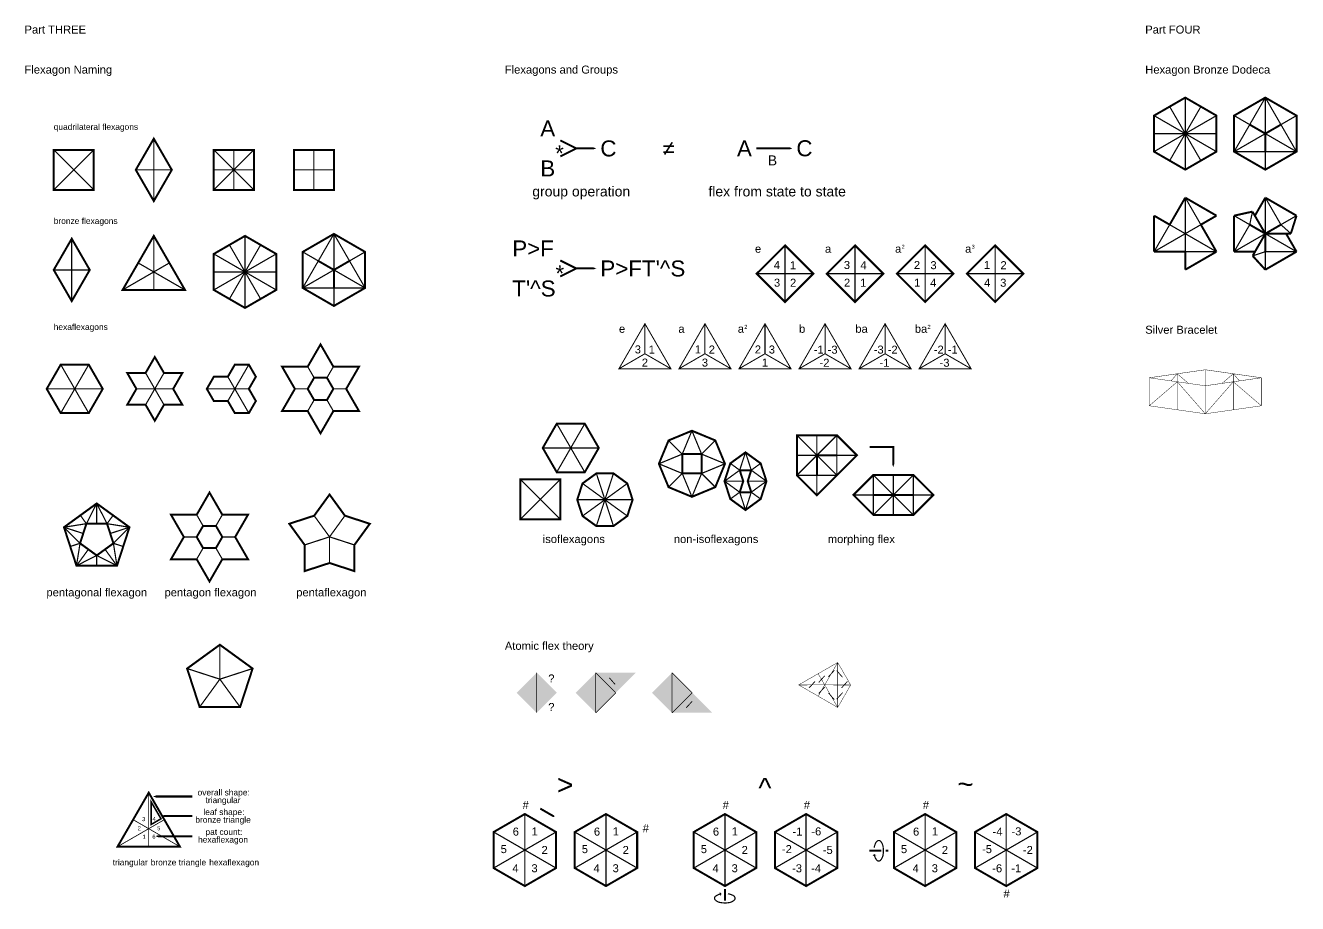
# Model space of a CAD drawing. Header units: inches. Extents: x 43.6 to 136.6, y -34.8 to 9.
# Drawn here: x 88.52 to 120.31, y -13.24 to 8.7 of the extents above; entities that cross this region are included whole.
import ezdxf
from ezdxf.enums import TextEntityAlignment as Align

# ---------------------------------------------------------------- set-up
doc = ezdxf.new("R2010")
doc.units = ezdxf.units.IN
doc.header["$LTSCALE"] = 0.15
doc.header["$MEASUREMENT"] = 0
for name, pattern in [('crease . . . . .', [0.4, 0.2, -0.2]), ('DASHED', [0.75, 0.5, -0.25]), ('mountain __ . . __ . .', [1.25, 0.5, -0.25, 0, -0.25, 0, -0.25]), ('valley __ __ __', [0.75, 0.5, -0.25])]:
    doc.linetypes.add(name, pattern=pattern)
for name, color, linetype in [('cut', 7, 'Continuous'), ('cut-thick', 7, 'Continuous'), ('dir-curr', 81, 'Continuous'), ('dir-next', 151, 'Continuous'), ('dir-prev', 254, 'Continuous'), ('fold', 252, 'DASHED'), ('fold-thick', 1, 'DASHED'), ('group', 7, 'Continuous'), ('numbers', 7, 'Continuous'), ('text', 7, 'Continuous')]:
    doc.layers.add(name, color=color, linetype=linetype)
doc.styles.add('Arial', font='ARIAL.TTF')
doc.styles.add('Arial italics', font='ARIAL.TTF')

msp = doc.modelspace()

# ---------------------------------------------------------------- linework, layer by layer
for points, const_width in [([(116.6, -0.1), (117.3, 0)], 0.01), ([(117.3, 0), (118, 0.1)], 0.01), ([(118, 0.1), (118.7, 0)], 0.01), ([(118.7, 0), (119.4, -0.1)], 0.01), ([(116.6, -0.8), (116.6, -0.1)], 0.01), ([(116.6, -0.1), (117.3, -0.2)], 0.01), ([(117.3, -0.2), (118, -0.3)], 0.01), ([(118, -0.3), (118.7, -0.2)], 0.01), ([(118.7, -0.2), (119.4, -0.1)], 0.01), ([(119.4, -0.1), (119.4, -0.8)], 0.01), ([(116.6, -0.8), (117.3, -0.9)], 0.01), ([(117.3, -0.9), (118, -1)], 0.01), ([(118, -1), (118.7, -0.9)], 0.01), ([(118.7, -0.9), (119.4, -0.8)], 0.01), ([(109.610467, -11.913189), (109.902818, -11.913189)], 0.05), ([(110.010757, -11.913189), (110.080377, -11.913189)], 0.05), ([(106.001618, -12.874379), (106.001618, -13.16673)], 0.05)]:
    msp.add_lwpolyline(points, dxfattribs=dict(const_width=const_width))
at = {"color": 250, "linetype": 'crease . . . . .', "const_width": 0.01}
for points in [[(117.144444, -0.177778), (117.3, 0)], [(117.3, 0), (117.58, -0.24)], [(117.3, -0.2), (117.3, 0)], [(118.42, -0.24), (118.7, 0)], [(118.7, 0), (118.855556, -0.177778)], [(118.7, -0.2), (118.7, 0)], [(116.6, -0.8), (117.3, -0.2)], [(117.3, -0.2), (118, -1)], [(117.3, -0.9), (117.3, -0.2)], [(118, -1), (118.7, -0.2)], [(118.7, -0.2), (119.4, -0.8)], [(118.7, -0.9), (118.7, -0.2)]]:
    msp.add_lwpolyline(points, dxfattribs=at)
at = {"color": 143, "linetype": 'valley __ __ __', "const_width": 0.01}
msp.add_lwpolyline([(118, 0.1), (118, -0.3)], dxfattribs=at)
at = {"color": 12, "linetype": 'mountain __ . . __ . .', "const_width": 0.01}
msp.add_lwpolyline([(118, -0.3), (118, -1)], dxfattribs=at)
at = {"color": 152, "const_width": 0.04}
msp.add_lwpolyline([(91.663965, -10.698089), (91.663965, -11.260625), (91.909483, -11.118876)], close=True, dxfattribs=at)
msp.add_lwpolyline([(101.385162, -10.864334, 0.05, 0.05, 0), (101.680721, -11.034975, 0.15, 0, 0), (101.738548, -11.068361, 0.05, 0.05, 0)], format="xyseb")
at = {"const_width": 0.03}
for points in [[(109.727446, -11.842848, -0.073312), (109.76895, -11.714536, -0.147856), (109.817545, -11.666854, -0.321398), (109.88975, -11.683769, -0.132141), (109.950506, -11.815099, -0.088142), (109.94558, -12.044094, -0.113459), (109.886148, -12.157367, -0.437751), (109.78908, -12.150122, -0.096661), (109.735466, -12.037198, 0.442101)], [(106.07196, -12.991358, -0.073312), (106.200271, -13.032861, -0.147856), (106.247953, -13.081456, -0.321398), (106.231039, -13.153662, -0.132141), (106.099709, -13.214418, -0.088142), (105.870714, -13.209491, -0.113459), (105.757441, -13.15006, -0.437751), (105.764685, -13.052992, -0.096661), (105.87761, -12.999377, 0.442101)]]:
    msp.add_lwpolyline(points, format="xyb", dxfattribs=at)
for points in [[(109.686856, -12.05132), (109.784236, -12.027633), (109.725457, -11.99956)], [(105.863487, -12.950767), (105.887174, -13.048147), (105.915248, -12.989368)]]:
    msp.add_solid(points)
at = {"layer": 'cut', "const_width": 0.025}
for points in [[(104, 1.25), (103.350481, 0.125), (104.649519, 0.125)], [(105.5, 1.25), (104.850481, 0.125), (106.149519, 0.125)], [(107, 1.25), (106.350481, 0.125), (107.649519, 0.125)], [(108.5, 1.25), (107.850481, 0.125), (109.149519, 0.125)], [(110, 1.25), (109.350481, 0.125), (110.649519, 0.125)], [(111.5, 1.25), (110.850481, 0.125), (112.149519, 0.125)]]:
    msp.add_lwpolyline(points, close=True, dxfattribs=at)
at = {"layer": 'cut', "const_width": 0.018}
for points in [[(104.679096, -7.470391), (105.179096, -7.970391)], [(102.771462, -8.470391), (103.271462, -7.970391)]]:
    msp.add_lwpolyline(points, dxfattribs=at)
at = {"layer": 'cut-thick'}
for points, const_width in [([(116.720577, 6.45), (117.5, 6.9), (118.279423, 6.45), (118.279423, 5.55), (117.5, 5.1), (116.720577, 5.55)], 0.05), ([(118.720577, 6.45), (119.5, 6.9), (120.279423, 6.45), (120.279423, 5.55), (119.5, 5.1), (118.720577, 5.55)], 0.05), ([(91.279617, 5.094503), (91.729617, 5.873926), (92.179617, 5.094503), (91.729617, 4.31508)], 0.05), ([(89.229617, 5.594503), (90.229617, 5.594503), (90.229617, 4.594503), (89.229617, 4.594503)], 0.05), ([(93.229617, 5.594503), (94.229617, 5.594503), (94.229617, 4.594503), (93.229617, 4.594503)], 0.05), ([(95.229617, 5.594503), (96.229617, 5.594503), (96.229617, 4.594503), (95.229617, 4.594503)], 0.05), ([(95.450194, 3.044503), (96.229617, 3.494503), (97.00904, 3.044503), (97.00904, 2.144503), (96.229617, 1.694503), (95.450194, 2.144503)], 0.05), ([(89.679617, 3.373926), (89.229617, 2.594503), (89.679617, 1.81508), (90.129617, 2.594503)], 0.05), ([(90.950194, 2.094503), (92.50904, 2.094503), (91.729617, 3.444503)], 0.05), ([(93.229617, 2.994503), (94.00904, 3.444503), (94.788463, 2.994503), (94.788463, 2.094503), (94.00904, 1.644503), (93.229617, 2.094503)], 0.05), ([(106.792893, 2.5), (107.5, 3.207107), (108.207107, 2.5), (107.5, 1.792893)], 0.05), ([(108.542893, 2.5), (109.25, 3.207107), (109.957107, 2.5), (109.25, 1.792893)], 0.05), ([(110.292893, 2.5), (111, 3.207107), (111.707107, 2.5), (111, 1.792893)], 0.05), ([(112.042893, 2.5), (112.75, 3.207107), (113.457107, 2.5), (112.75, 1.792893)], 0.05), ([(94.933989, 0.177445), (95.574944, 0.177445), (95.895422, 0.732528), (96.215899, 0.177445), (96.856854, 0.177445), (96.536377, -0.377638), (96.856854, -0.932722), (96.215899, -0.932722), (95.895422, -1.487805), (95.574944, -0.932722), (94.933989, -0.932722), (95.254467, -0.377638)], 0.05), ([(91.065453, 0.020164), (91.524796, 0.020164), (91.754467, 0.417966), (91.984138, 0.020164), (92.44348, 0.020164), (92.213809, -0.377638), (92.44348, -0.77544), (91.984138, -0.77544), (91.754467, -1.173242), (91.524796, -0.77544), (91.065453, -0.77544), (91.295124, -0.377638)], 0.05), ([(89.404467, 0.22858), (90.104467, 0.22858), (90.454467, -0.377638), (90.104467, -0.983856), (89.404467, -0.983856), (89.054467, -0.377638)], 0.05), ([(93.229467, -0.074529), (93.579467, -0.074529), (93.754467, 0.22858), (94.104467, 0.22858), (94.279467, -0.074529), (94.104467, -0.377638), (94.279467, -0.680747), (94.104467, -0.983856), (93.754467, -0.983856), (93.579467, -0.680747), (93.229467, -0.680747), (93.054467, -0.377638)], 0.05), ([(95.735183, -0.100097), (96.05566, -0.100097), (96.215899, -0.377638), (96.05566, -0.65518), (95.735183, -0.65518), (95.574944, -0.377638)], 0.05), ([(101.79715, -1.247238), (102.49715, -1.247238), (102.84715, -1.853456), (102.49715, -2.459674), (101.79715, -2.459674), (101.44715, -1.853456)], 0.05), ([(105.174448, -1.423777), (104.59083, -1.665519), (104.349088, -2.249137), (104.59083, -2.832755), (105.174448, -3.074497), (105.758066, -2.832755), (105.999808, -2.249137), (105.758066, -1.665519)], 0.05), ([(109.296173, -2.036674), (108.796173, -1.536674), (107.796173, -1.536674), (107.796173, -2.536674), (108.296173, -3.036674), (108.796173, -2.536674)], 0.05), ([(104.932706, -2.007395), (104.932706, -2.490879), (105.41619, -2.490879), (105.41619, -2.007395)], 0.05), ([(106.367793, -2.409102), (106.457217, -2.684318), (106.367793, -2.959535), (106.657173, -2.959535), (106.56775, -2.684318), (106.657173, -2.409102)], 0.05), ([(109.207774, -3.027239), (109.707774, -2.527239), (110.707774, -2.527239), (111.207774, -3.027239), (110.707774, -3.527239), (109.707774, -3.527239)], 0.05), ([(100.885201, -2.635474), (101.885201, -2.635474), (101.885201, -3.635474), (100.885201, -3.635474)], 0.05), ([(92.160059, -3.5232), (92.801014, -3.5232), (93.121492, -2.968117), (93.441969, -3.5232), (94.082924, -3.5232), (93.762447, -4.078283), (94.082924, -4.633367), (93.441969, -4.633367), (93.121492, -5.18845), (92.801014, -4.633367), (92.160059, -4.633367), (92.480537, -4.078283)], 0.05), ([(96.120547, -3.017292), (96.504726, -3.54607), (97.126342, -3.748045), (96.742162, -4.276823), (96.742162, -4.930429), (96.120547, -4.728454), (95.498931, -4.930429), (95.498931, -4.276823), (95.114751, -3.748045), (95.736367, -3.54607)], 0.05), ([(89.485605, -3.834829), (90.303758, -3.240406), (91.121912, -3.834829), (90.809405, -4.796626), (89.798112, -4.796626)], 0.05), ([(90.046119, -3.746053), (89.886889, -4.236113), (90.303758, -4.538986), (90.720628, -4.236113), (90.561398, -3.746053)], 0.05), ([(92.961253, -3.800742), (93.28173, -3.800742), (93.441969, -4.078283), (93.28173, -4.355825), (92.961253, -4.355825), (92.801014, -4.078283)], 0.05), ([(92.562145, -7.365285), (93.380298, -6.770862), (94.198452, -7.365285), (93.885945, -8.327082), (92.874652, -8.327082)], 0.05), ([(109.140595, -7.775768), (108.816265, -8.337524), (107.840595, -7.773937), (108.816265, -7.214012)], 0.01), ([(90.823598, -11.816182), (92.382444, -11.816182), (91.603021, -10.466182)], 0.05), ([(101, -11), (100.220577, -11.45), (100.220577, -12.35), (101, -12.8), (101.779423, -12.35), (101.779423, -11.45)], 0.05), ([(103.026794, -11), (102.247371, -11.45), (102.247371, -12.35), (103.026794, -12.8), (103.806217, -12.35), (103.806217, -11.45)], 0.05), ([(106, -11), (105.220577, -11.45), (105.220577, -12.35), (106, -12.8), (106.779423, -12.35), (106.779423, -11.45)], 0.05), ([(108.026794, -11), (107.247371, -11.45), (107.247371, -12.35), (108.026794, -12.8), (108.806217, -12.35), (108.806217, -11.45)], 0.05), ([(111, -11), (110.220577, -11.45), (110.220577, -12.35), (111, -12.8), (111.779423, -12.35), (111.779423, -11.45)], 0.05), ([(113.026794, -11), (112.247371, -11.45), (112.247371, -12.35), (113.026794, -12.8), (113.806217, -12.35), (113.806217, -11.45)], 0.05)]:
    msp.add_lwpolyline(points, close=True, dxfattribs=dict(at, const_width=const_width))
for points, const_width in [([(119.5, 6), (119.110289, 6.225)], 0.05), ([(119.5, 6), (119.889712, 6.225)], 0.05), ([(119.5, 6), (119.5, 5.55)], 0.05), ([(117.110289, 3.725), (117.5, 4.4)], 0.05), ([(117.5, 4.4), (118.279423, 3.95)], 0.05), ([(119.239065, 3.948047), (119.5, 4.4)], 0.05), ([(119.5, 4.4), (120.279423, 3.95)], 0.05), ([(117.110288, 3.725), (116.720577, 3.95)], 0.05), ([(116.720577, 3.05), (116.720577, 3.95)], 0.05), ([(117.889711, 3.725), (118.279423, 3.95)], 0.05), ([(118.720577, 3.95), (119.178858, 4.051428)], 0.05), ([(118.720577, 3.05), (118.720577, 3.95)], 0.05), ([(119.5, 3.5), (119.178858, 4.051428)], 0.05), ([(120.279423, 3.95), (120.138121, 3.502403)], 0.05), ([(117.889711, 3.725), (118.279423, 3.05)], 0.05), ([(119.5, 3.5), (119.110289, 3.725)], 0.05), ([(119.5, 3.5), (119.183021, 2.946169)], 0.05), ([(119.5, 3.5), (119.889712, 3.725)], 0.05), ([(119.5, 3.5), (120.138121, 3.502403)], 0.05), ([(119.5, 3.5), (119.5, 3.05)], 0.05), ([(120.018488, 3.501953), (120.279423, 3.05)], 0.05), ([(117.5, 3.05), (116.720577, 3.05)], 0.05), ([(117.5, 3.05), (117.5, 2.6)], 0.05), ([(118.279423, 3.05), (117.5, 2.6)], 0.05), ([(119.242447, 3.05), (118.720577, 3.05)], 0.05), ([(119.5, 2.6), (119.183021, 2.946169)], 0.05), ([(120.279423, 3.05), (119.5, 2.6)], 0.05), ([(96.229617, 2.594503), (95.839906, 2.819503)], 0.05), ([(96.229617, 2.594503), (96.619329, 2.819503)], 0.05), ([(96.229617, 2.594503), (96.229617, 2.144503)], 0.05), ([(106.512483, -1.963792), (106.13368, -2.239009), (105.98899, -2.684318), (106.13368, -3.129628), (106.512483, -3.404845), (106.891286, -3.129628), (107.035976, -2.684318), (106.891286, -2.239009), (106.512483, -1.963792)], 0.05), ([(108.296173, -2.036674), (108.796173, -2.036674)], 0.05), ([(108.296173, -2.036674), (108.296173, -2.536674)], 0.05), ([(102.786575, -2.489482), (103.214118, -2.489482), (103.560007, -2.740785), (103.692124, -3.147402), (103.560007, -3.554019), (103.214118, -3.805322), (102.786575, -3.805322), (102.440687, -3.554019), (102.308569, -3.147402), (102.440687, -2.740785), (102.786575, -2.489482)], 0.05), ([(109.707774, -3.027239), (110.707774, -3.027239)], 0.05), ([(108.816265, -7.775768), (108.491583, -7.775159)], 0.01)]:
    msp.add_lwpolyline(points, dxfattribs=dict(at, const_width=const_width))
at = {"layer": 'dir-curr'}
for points in [[(101.297872, -7.470391), (101.297872, -8.470391), (101.797872, -7.970391)], [(102.771462, -7.470391), (102.771462, -8.470391), (103.271462, -7.970391)], [(104.679096, -7.470391), (104.679096, -8.470391), (105.179096, -7.970391)]]:
    msp.add_solid(points, dxfattribs=at)
at = {"layer": 'dir-next'}
for points in [[(102.771462, -7.470391), (103.271462, -7.970391), (103.771462, -7.470391)], [(105.179096, -7.970391), (104.679096, -8.470391), (105.679096, -8.470391)]]:
    msp.add_solid(points, dxfattribs=at)
at = {"layer": 'dir-prev'}
for points in [[(101.297872, -7.470391), (101.297872, -8.470391), (100.797872, -7.970391)], [(102.771462, -7.470391), (102.771462, -8.470391), (102.271462, -7.970391)], [(104.679096, -7.470391), (104.679096, -8.470391), (104.179096, -7.970391)]]:
    msp.add_solid(points, dxfattribs=at)
at = {"layer": 'fold'}
for points, const_width in [([(117.110289, 5.325), (117.889711, 6.675)], 0.03), ([(117.889711, 5.325), (117.110289, 6.675)], 0.03), ([(117.5, 6.9), (117.5, 5.1)], 0.03), ([(119.5, 6.9), (119.110289, 6.225), (118.720577, 5.55), (119.5, 5.55), (120.279423, 5.55), (119.889712, 6.225), (119.5, 6.9)], 0.03), ([(119.5, 6), (119.5, 6.9)], 0.03), ([(118.279423, 6.45), (116.720577, 5.55)], 0.03), ([(116.720577, 6.45), (118.279423, 5.55)], 0.03), ([(119.110289, 6.225), (118.720577, 6.45)], 0.03), ([(119.889712, 6.225), (120.279423, 6.45)], 0.03), ([(116.720577, 6), (118.279423, 6)], 0.03), ([(119.5, 6), (118.720577, 5.55)], 0.03), ([(120.279423, 5.55), (119.5, 6)], 0.03), ([(119.5, 5.55), (119.5, 5.1)], 0.03), ([(117.5, 3.5), (117.5, 4.4)], 0.03), ([(117.5, 4.4), (117.889711, 3.725)], 0.03), ([(119.5, 3.5), (119.5, 4.4)], 0.03), ([(119.5, 4.4), (119.889711, 3.725)], 0.03), ([(119.110289, 3.725), (119.178858, 4.051428)], 0.03), ([(116.720577, 3.05), (117.110289, 3.725)], 0.03), ([(117.5, 3.5), (116.720577, 3.05)], 0.03), ([(117.5, 3.5), (117.110288, 3.725)], 0.03), ([(117.5, 3.5), (117.889711, 3.725)], 0.03), ([(118.279423, 3.05), (117.5, 3.5)], 0.03), ([(117.5, 3.5), (117.5, 3.05)], 0.03), ([(118.720577, 3.05), (119.110289, 3.725)], 0.03), ([(119.5, 3.5), (118.720577, 3.05)], 0.03), ([(120.279423, 3.05), (119.5, 3.5)], 0.03), ([(119.889711, 3.725), (120.138121, 3.502403)], 0.03), ([(107.5, 3.207107), (107.5, 1.792893)], 0.03), ([(109.25, 3.207107), (109.25, 1.792893)], 0.03), ([(111, 3.207107), (111, 1.792893)], 0.03), ([(112.75, 3.207107), (112.75, 1.792893)], 0.03), ([(118.279423, 3.05), (117.5, 3.05)], 0.03), ([(119.5, 3.05), (119.183021, 2.946169)], 0.03), ([(120.279423, 3.05), (119.5, 3.05)], 0.03), ([(106.792893, 2.5), (108.207107, 2.5)], 0.03), ([(108.542893, 2.5), (109.957107, 2.5)], 0.03), ([(110.292893, 2.5), (111.707107, 2.5)], 0.03), ([(112.042893, 2.5), (113.457107, 2.5)], 0.03), ([(104, 0.5), (104, 1.25)], 0.025), ([(105.5, 0.5), (105.5, 1.25)], 0.025), ([(107, 0.5), (107, 1.25)], 0.025), ([(108.5, 0.5), (108.5, 1.25)], 0.025), ([(110, 0.5), (110, 1.25)], 0.025), ([(111.5, 0.5), (111.5, 1.25)], 0.025), ([(104, 0.5), (103.350481, 0.125)], 0.025), ([(104, 0.5), (104.649519, 0.125)], 0.025), ([(105.5, 0.5), (104.850481, 0.125)], 0.025), ([(105.5, 0.5), (106.149519, 0.125)], 0.025), ([(107, 0.5), (106.350481, 0.125)], 0.025), ([(107, 0.5), (107.649519, 0.125)], 0.025), ([(108.5, 0.5), (107.850481, 0.125)], 0.025), ([(108.5, 0.5), (109.149519, 0.125)], 0.025), ([(110, 0.5), (109.350481, 0.125)], 0.025), ([(110, 0.5), (110.649519, 0.125)], 0.025), ([(111.5, 0.5), (110.850481, 0.125)], 0.025), ([(111.5, 0.5), (112.149519, 0.125)], 0.025), ([(101.79715, -1.247238), (102.49715, -2.459674)], 0.03), ([(101.79715, -2.459674), (102.49715, -1.247238)], 0.03), ([(105.174448, -1.423777), (104.932706, -2.007395)], 0.03), ([(105.174448, -1.423777), (105.41619, -2.007395)], 0.03), ([(107.796173, -1.536674), (108.796173, -2.536674)], 0.03), ([(108.796173, -1.536674), (107.796173, -2.536674)], 0.03), ([(108.296173, -1.536674), (108.296173, -2.036674)], 0.03), ([(108.796173, -1.536674), (108.796173, -2.036674)], 0.03), ([(102.84715, -1.853456), (101.44715, -1.853456)], 0.03), ([(104.932706, -2.007395), (104.59083, -1.665519)], 0.03), ([(105.41619, -2.007395), (105.758066, -1.665519)], 0.03), ([(104.932706, -2.007395), (104.349088, -2.249137)], 0.03), ([(105.999808, -2.249137), (105.41619, -2.007395)], 0.03), ([(106.367793, -2.409102), (106.13368, -2.239009)], 0.03), ([(106.512483, -1.963792), (106.367793, -2.409102)], 0.03), ([(106.512483, -1.963792), (106.657173, -2.409102)], 0.03), ([(106.657173, -2.409102), (106.891286, -2.239009)], 0.03), ([(107.796173, -2.036674), (108.296173, -2.036674)], 0.03), ([(108.796173, -2.036674), (109.296173, -2.036674)], 0.03), ([(108.796173, -2.036674), (108.796173, -2.536674)], 0.03), ([(102.786575, -2.489482), (103.214118, -3.805322)], 0.03), ([(103.214118, -2.489482), (102.786575, -3.805322)], 0.03), ([(104.349088, -2.249137), (104.932706, -2.490879)], 0.03), ([(104.932706, -2.490879), (104.59083, -2.832755)], 0.03), ([(104.932706, -2.490879), (105.174448, -3.074497)], 0.03), ([(105.174448, -3.074497), (105.41619, -2.490879)], 0.03), ([(105.41619, -2.490879), (105.999808, -2.249137)], 0.03), ([(105.41619, -2.490879), (105.758066, -2.832755)], 0.03), ([(106.367793, -2.409102), (105.98899, -2.684318)], 0.03), ([(106.657173, -2.409102), (107.035976, -2.684318)], 0.03), ([(107.796173, -2.536674), (108.296173, -2.536674)], 0.03), ([(108.296173, -2.536674), (108.296173, -3.036674)], 0.03), ([(108.296173, -2.536674), (108.796173, -2.536674)], 0.03), ([(109.707774, -2.527239), (109.707774, -3.027239)], 0.03), ([(109.707774, -2.527239), (110.207774, -3.027239)], 0.03), ([(110.207774, -3.027239), (110.207774, -2.527239)], 0.03), ([(110.207774, -3.027239), (110.707774, -2.527239)], 0.03), ([(110.707774, -2.527239), (110.707774, -3.027239)], 0.03), ([(100.885201, -2.635474), (101.885201, -3.635474)], 0.03), ([(101.885201, -2.635474), (100.885201, -3.635474)], 0.03), ([(103.560007, -3.554019), (102.440687, -2.740785)], 0.03), ([(103.560007, -2.740785), (102.440687, -3.554019)], 0.03), ([(106.457217, -2.684318), (105.98899, -2.684318)], 0.03), ([(106.367793, -2.959535), (105.98899, -2.684318)], 0.03), ([(106.56775, -2.684318), (107.035976, -2.684318)], 0.03), ([(106.657173, -2.959535), (107.035976, -2.684318)], 0.03), ([(103.692124, -3.147402), (102.308569, -3.147402)], 0.03), ([(106.367793, -2.959535), (106.13368, -3.129628)], 0.03), ([(106.512483, -3.404845), (106.367793, -2.959535)], 0.03), ([(106.512483, -3.404845), (106.657173, -2.959535)], 0.03), ([(106.657173, -2.959535), (106.891286, -3.129628)], 0.03), ([(109.707774, -3.027239), (109.207774, -3.027239)], 0.03), ([(109.707774, -3.527239), (109.707774, -3.027239)], 0.03), ([(109.707774, -3.527239), (110.207774, -3.027239)], 0.03), ([(110.207774, -3.027239), (110.207774, -3.527239)], 0.03), ([(110.207774, -3.027239), (110.707774, -3.527239)], 0.03), ([(111.207774, -3.027239), (110.707774, -3.027239)], 0.03), ([(110.707774, -3.527239), (110.707774, -3.027239)], 0.03), ([(90.303758, -3.240406), (90.046119, -3.746053)], 0.03), ([(90.561398, -3.746053), (90.303758, -3.240406)], 0.03), ([(90.303758, -3.240406), (90.303758, -3.746053)], 0.03), ([(89.485605, -3.834829), (90.046119, -3.746053)], 0.03), ([(90.046119, -3.746053), (89.894682, -3.537618)], 0.03), ([(90.561398, -3.746053), (90.712835, -3.537618)], 0.03), ([(91.121912, -3.834829), (90.561398, -3.746053)], 0.03), ([(92.801014, -3.5232), (92.961253, -3.800742)], 0.03), ([(93.28173, -3.800742), (93.441969, -3.5232)], 0.03), ([(95.736367, -3.54607), (96.120547, -4.074848)], 0.03), ([(96.504726, -3.54607), (96.120547, -4.074848)], 0.03), ([(89.485605, -3.834829), (89.966504, -3.991083)], 0.03), ([(89.485605, -3.834829), (89.886889, -4.236113)], 0.03), ([(91.121912, -3.834829), (90.641013, -3.991083)], 0.03), ([(90.720628, -4.236113), (91.121912, -3.834829)], 0.03), ([(92.801014, -4.078283), (92.480537, -4.078283)], 0.03), ([(93.441969, -4.078283), (93.762447, -4.078283)], 0.03), ([(95.498931, -4.276823), (96.120547, -4.074848)], 0.03), ([(96.742162, -4.276823), (96.120547, -4.074848)], 0.03), ([(96.120547, -4.728454), (96.120547, -4.074848)], 0.03), ([(89.641859, -4.315728), (89.886889, -4.236113)], 0.03), ([(89.886889, -4.236113), (89.798112, -4.796626)], 0.03), ([(89.798112, -4.796626), (90.095324, -4.387549)], 0.03), ([(90.809405, -4.796626), (90.512193, -4.387549)], 0.03), ([(90.720628, -4.236113), (90.809405, -4.796626)], 0.03), ([(90.720628, -4.236113), (90.965658, -4.315728)], 0.03), ([(92.961253, -4.355825), (92.801014, -4.633367)], 0.03), ([(93.28173, -4.355825), (93.441969, -4.633367)], 0.03), ([(90.303758, -4.538986), (89.798112, -4.796626)], 0.03), ([(90.303758, -4.796626), (90.303758, -4.538986)], 0.03), ([(90.303758, -4.538986), (90.809405, -4.796626)], 0.03), ([(108.328719, -8.054818), (108.818373, -7.214016)], 0.01), ([(108.816265, -7.214012), (108.816265, -8.337524)], 0.01), ([(101.297872, -7.470391), (101.297872, -8.470391)], 0.018), ([(102.771462, -7.470391), (102.771462, -8.470391)], 0.018), ([(102.771462, -7.470391), (103.271462, -7.970391)], 0.018), ([(104.679096, -7.470391), (104.679096, -8.470391)], 0.018), ([(108.329769, -7.49489), (108.816265, -8.337524)], 0.01), ([(108.491583, -7.775159), (107.843274, -7.775768)], 0.01), ([(109.140595, -7.775768), (108.816265, -7.775768)], 0.01), ([(104.679096, -8.470391), (105.179096, -7.970391)], 0.018)]:
    msp.add_lwpolyline(points, dxfattribs=dict(at, const_width=const_width))
at = {"layer": 'fold', "color": 143, "linetype": 'valley __ __ __', "const_width": 0.03}
for points in [[(119.110289, 3.725), (118.720577, 3.95)], [(119.889712, 3.725), (120.279423, 3.95)], [(119.5, 3.05), (119.5, 2.6)]]:
    msp.add_lwpolyline(points, dxfattribs=at)
at = {"layer": 'fold-thick', "const_width": 0.03}
for points in [[(91.729617, 5.873926), (91.729617, 4.31508)], [(89.229617, 5.594503), (90.229617, 4.594503)], [(90.229617, 5.594503), (89.229617, 4.594503)], [(93.229617, 5.594503), (94.229617, 4.594503)], [(93.229617, 4.594503), (94.229617, 5.594503)], [(93.729617, 5.594503), (93.729617, 4.594503)], [(95.729617, 5.594503), (95.729617, 4.594503)], [(91.279617, 5.094503), (92.179617, 5.094503)], [(94.229617, 5.094503), (93.229617, 5.094503)], [(96.229617, 5.094503), (95.229617, 5.094503)], [(96.229617, 3.494503), (95.839906, 2.819503), (95.450194, 2.144503), (96.229617, 2.144503), (97.00904, 2.144503), (96.619329, 2.819503), (96.229617, 3.494503)], [(96.229617, 2.594503), (96.229617, 3.494503)], [(89.679617, 3.373926), (89.679617, 1.81508)], [(91.729617, 3.444503), (91.729617, 2.094503)], [(93.619329, 1.869503), (94.398751, 3.219503)], [(94.398751, 1.869503), (93.619329, 3.219503)], [(94.00904, 3.444503), (94.00904, 1.644503)], [(94.788463, 2.994503), (93.229617, 2.094503)], [(93.229617, 2.994503), (94.788463, 2.094503)], [(95.839906, 2.819503), (95.450194, 3.044503)], [(96.619329, 2.819503), (97.00904, 3.044503)], [(90.129617, 2.594503), (89.229617, 2.594503)], [(92.119329, 2.769503), (90.950194, 2.094503)], [(92.50904, 2.094503), (91.339906, 2.769503)], [(93.229617, 2.544503), (94.788463, 2.544503)], [(96.229617, 2.594503), (95.450194, 2.144503)], [(97.00904, 2.144503), (96.229617, 2.594503)], [(96.229617, 2.144503), (96.229617, 1.694503)], [(89.404467, 0.22858), (90.104467, -0.983856)], [(89.404467, -0.983856), (90.104467, 0.22858)], [(91.524796, 0.020164), (91.984138, -0.77544)], [(91.984138, 0.020164), (91.524796, -0.77544)], [(94.104467, 0.22858), (93.579467, -0.680747)], [(95.574944, 0.177445), (95.735183, -0.100097)], [(96.05566, -0.100097), (96.215899, 0.177445)], [(94.104467, -0.983856), (93.579467, -0.074529)], [(90.454467, -0.377638), (89.054467, -0.377638)], [(92.213809, -0.377638), (91.295124, -0.377638)], [(93.054467, -0.377638), (94.104467, -0.377638)], [(95.574944, -0.377638), (95.254467, -0.377638)], [(96.215899, -0.377638), (96.536377, -0.377638)], [(95.735183, -0.65518), (95.574944, -0.932722)], [(96.05566, -0.65518), (96.215899, -0.932722)], [(93.380298, -6.770862), (93.380298, -7.631119)], [(92.562145, -7.365285), (93.380298, -7.631119)], [(92.874652, -8.327082), (93.380298, -7.631119)], [(94.198452, -7.365285), (93.380298, -7.631119)], [(93.885945, -8.327082), (93.380298, -7.631119)], [(101, -11), (101, -11.9)], [(103.026794, -11), (103.026794, -11.9)], [(106, -11), (106, -11.9)], [(108.026794, -11), (108.026794, -11.9)], [(111, -11), (111, -11.9)], [(113.026794, -11), (113.026794, -11.9)], [(101, -11.9), (100.220577, -11.45)], [(101.779423, -11.45), (101, -11.9)], [(103.026794, -11.9), (102.247371, -11.45)], [(103.806217, -11.45), (103.026794, -11.9)], [(106, -11.9), (105.220577, -11.45)], [(106.779423, -11.45), (106, -11.9)], [(108.026794, -11.9), (107.247371, -11.45)], [(108.806217, -11.45), (108.026794, -11.9)], [(111, -11.9), (110.220577, -11.45)], [(111.779423, -11.45), (111, -11.9)], [(113.026794, -11.9), (112.247371, -11.45)], [(113.806217, -11.45), (113.026794, -11.9)], [(101, -11.9), (100.220577, -12.35)], [(101, -11.9), (101, -12.8)], [(101.779423, -12.35), (101, -11.9)], [(103.026794, -11.9), (102.247371, -12.35)], [(103.026794, -11.9), (103.026794, -12.8)], [(103.806217, -12.35), (103.026794, -11.9)], [(106, -11.9), (105.220577, -12.35)], [(106, -11.9), (106, -12.8)], [(106.779423, -12.35), (106, -11.9)], [(108.026794, -11.9), (107.247371, -12.35)], [(108.026794, -11.9), (108.026794, -12.8)], [(108.806217, -12.35), (108.026794, -11.9)], [(111, -11.9), (110.220577, -12.35)], [(111, -11.9), (111, -12.8)], [(111.779423, -12.35), (111, -11.9)], [(113.026794, -11.9), (112.247371, -12.35)], [(113.026794, -11.9), (113.026794, -12.8)], [(113.806217, -12.35), (113.026794, -11.9)]]:
    msp.add_lwpolyline(points, dxfattribs=at)
at = {"layer": 'fold-thick', "color": 252, "const_width": 0.02}
for points in [[(91.603021, -10.466182), (91.603021, -11.816182)], [(91.992733, -11.141182), (90.823598, -11.816182)], [(92.382444, -11.816182), (91.21331, -11.141182)]]:
    msp.add_lwpolyline(points, dxfattribs=at)
at = {"layer": 'group'}
for points, const_width in [([(101.885795, 5.830791), (102.285795, 5.630791), (101.885795, 5.430791)], 0.05), ([(104.491171, 5.478001), (104.682572, 5.783328)], 0.04), ([(101.885795, 2.830791), (102.285795, 2.630791), (101.885795, 2.430791)], 0.05)]:
    msp.add_lwpolyline(points, dxfattribs=dict(at, const_width=const_width))
for points in [[(102.285795, 5.630791, 0.05, 0.05, 0), (102.585795, 5.630791, 0.05, 0.05, 0), (102.585795, 5.630791, 0.141421, 0, 0), (102.785795, 5.630791, 0, 0, 0)], [(106.785795, 5.630791, 0.05, 0.05, 0), (107.485795, 5.630791, 0.05, 0.05, 0), (107.485795, 5.630791, 0.141421, 0, 0), (107.685795, 5.630791, 0, 0, 0)], [(102.285795, 2.630791, 0.05, 0.05, 0), (102.585795, 2.630791, 0.05, 0.05, 0), (102.585795, 2.630791, 0.141421, 0, 0), (102.785795, 2.630791, 0, 0, 0)], [(109.618695, -1.831709, 0.05, 0.05, 0), (110.20404, -1.831675, 0.05, 0.05, 0), (110.20404, -2.131675, 0.05, 0.05, 0), (110.20404, -2.131675, 0.141421, 0, 0), (110.20404, -2.331675, 0, 0, 0)], [(92.691504, -10.562285, 0.05, 0.05, 0), (91.91277, -10.562286, 0.05, 0.05, 0), (91.91277, -10.562286, 0.141421, 0, 0), (91.71277, -10.562286, 0, 0, 0)]]:
    msp.add_lwpolyline(points, format="xyseb", dxfattribs=at)
at = {"layer": 'group', "color": 152}
msp.add_lwpolyline([(92.690563, -11.051468, 0.05, 0.05, 0), (92.111246, -11.051468, 0.05, 0.05, 0), (92.111246, -11.051468, 0.141421, 0, 0), (91.911246, -11.051468, 0, 0, 0)], format="xyseb", dxfattribs=at)
at = {"layer": 'group', "color": 12}
msp.add_lwpolyline([(92.690563, -11.554469, 0.05, 0.05, 0), (91.969505, -11.554469, 0.05, 0.05, 0), (91.969505, -11.554469, 0.141421, 0, 0), (91.769505, -11.554469, 0, 0, 0)], format="xyseb", dxfattribs=at)

# ---------------------------------------------------------------- texts
at = {"style": 'Arial'}
for s, height, p in [('Part THREE', 0.2, (88.5, 8.5)), ('Part FOUR', 0.2, (116.5, 8.5)), ('Flexagon Naming', 0.2, (88.5, 7.5)), ('Flexagons and Groups', 0.2, (100.5, 7.5)), ('Hexagon Bronze Dodeca', 0.2, (116.5, 7.5)), ('1', 0.2, (107.623412, 2.612947)), ('4', 0.2, (109.382632, 2.612947)), ('3', 0.2, (111.132632, 2.612947)), ('2', 0.2, (112.882632, 2.612947)), ('3', 0.2, (107.223715, 2.175413)), ('2', 0.2, (107.625113, 2.174253)), ('2', 0.2, (108.973715, 2.175413)), ('1', 0.2, (109.375113, 2.174253)), ('1', 0.2, (110.723715, 2.175413)), ('4', 0.2, (111.125113, 2.174253)), ('4', 0.2, (112.473715, 2.175413)), ('3', 0.2, (112.875113, 2.174253)), ('Silver Bracelet', 0.2, (116.5, 1)), ('3', 0.2, (103.745731, 0.508027)), ('1', 0.2, (104.094281, 0.505697)), ('1', 0.2, (105.245731, 0.508027)), ('2', 0.2, (105.594281, 0.505697)), ('2', 0.2, (106.745731, 0.508027)), ('3', 0.2, (107.094281, 0.505697)), ('-1', 0.2, (108.216553, 0.503711)), ('-3', 0.2, (108.565103, 0.501381)), ('-3', 0.2, (109.716553, 0.503711)), ('-2', 0.2, (110.065103, 0.501381)), ('-2', 0.2, (111.216553, 0.503711)), ('-1', 0.2, (111.565103, 0.501381)), ('2', 0.2, (103.922082, 0.179527)), ('3', 0.2, (105.422082, 0.179527)), ('1', 0.2, (106.922082, 0.179527)), ('-2', 0.2, (108.362217, 0.175211)), ('-1', 0.2, (109.862217, 0.175211)), ('-3', 0.2, (111.362217, 0.175211)), ('pentagonal flexagon', 0.2, (89.047026, -5.560733)), ('pentagon flexagon', 0.2, (91.997479, -5.560733)), ('pentaflexagon', 0.2, (95.288368, -5.560733)), ('Atomic flex theory', 0.2, (100.5, -6.897216)), ('?', 0.2, (101.585019, -7.713176)), ('?', 0.2, (101.585019, -8.42513)), ('>', 0.5, (101.801154, -10.518045)), ('^ ', 0.5, (106.834386, -10.596725)), ('~', 0.5, (111.803175, -10.498658)), ('#', 0.2, (100.942211, -10.877282)), ('#', 0.2, (105.942211, -10.877282)), ('#', 0.2, (107.969006, -10.877282)), ('#', 0.2, (110.942211, -10.877282)), ('6', 0.2, (100.697873, -11.539298)), ('1', 0.2, (101.168805, -11.533975)), ('6', 0.2, (102.724667, -11.539298)), ('1', 0.2, (103.195599, -11.533975)), ('#', 0.2, (103.944954, -11.453967)), ('6', 0.2, (105.697873, -11.539298)), ('1', 0.2, (106.168805, -11.533975)), ('-1', 0.2, (107.686231, -11.539298)), ('-6', 0.2, (108.157163, -11.533975)), ('6', 0.2, (110.697873, -11.539298)), ('1', 0.2, (111.168805, -11.533975)), ('-4', 0.2, (112.686231, -11.539298)), ('-3', 0.2, (113.157163, -11.533975)), ('5', 0.2, (100.395746, -11.976861)), ('2', 0.2, (101.416726, -11.997697)), ('5', 0.2, (102.42254, -11.976861)), ('2', 0.2, (103.44352, -11.997697)), ('5', 0.2, (105.395746, -11.976861)), ('2', 0.2, (106.416726, -11.997697)), ('-2', 0.2, (107.42254, -11.976861)), ('-5', 0.2, (108.44352, -11.997697)), ('5', 0.2, (110.395746, -11.976861)), ('2', 0.2, (111.416726, -11.997697)), ('-5', 0.2, (112.42254, -11.976861)), ('-2', 0.2, (113.44352, -11.997697)), ('4', 0.2, (100.687455, -12.456096)), ('3', 0.2, (101.164903, -12.454831)), ('4', 0.2, (102.714249, -12.456096)), ('3', 0.2, (103.191697, -12.454831)), ('4', 0.2, (105.687455, -12.456096)), ('3', 0.2, (106.164903, -12.454831)), ('-3', 0.2, (107.675813, -12.456096)), ('-4', 0.2, (108.153261, -12.454831)), ('4', 0.2, (110.687455, -12.456096)), ('3', 0.2, (111.164903, -12.454831)), ('-6', 0.2, (112.675813, -12.456096)), ('-1', 0.2, (113.153261, -12.454831)), ('#', 0.2, (112.958238, -13.090854))]:
    msp.add_text(s, height=height, dxfattribs=at).set_placement(p)
for s, p in [('4', (107.297084, 2.717077)), ('3', (109.047084, 2.717077)), ('2', (110.797084, 2.717077)), ('1', (112.547084, 2.717077))]:
    msp.add_text(s, height=0.2, dxfattribs=at).set_placement(p, align=Align.MIDDLE_CENTER)
for s, rotation, p in [('\\', 26.539678, (103.195224, -7.789141)), ('/', 332.397778, (108.335134, -7.702395)), ('/', 332.397778, (108.578382, -7.561956)), ('\\', 26.539678, (108.875134, -7.60979)), ('/', 332.397778, (108.091887, -7.842834)), ('/', 332.397778, (108.334609, -7.982359)), ('/', 332.397778, (108.902888, -7.843138)), ('/', 332.397778, (105.021082, -8.341057)), ('\\', 26.539678, (108.672562, -8.171241)), ('/', 332.397778, (108.780955, -8.124016))]:
    msp.add_text(s, height=0.2, rotation=rotation, dxfattribs=at).set_placement(p)
at = {"layer": 'group', "style": 'Arial'}
for s, p in [('A', (101.385795, 5.930791)), ('C', (102.885795, 5.430791)), ('*', (101.756968, 5.308139)), ('=', (104.429479, 5.420257)), ('B', (101.385795, 4.930791)), ('P>F', (100.685795, 2.930791)), ('*', (101.765436, 2.308139)), ("P>FT'^ S", (102.885795, 2.430791)), ("T'^ S", (100.685795, 1.930791))]:
    msp.add_text(s, height=0.4, dxfattribs=at).set_placement(p)
at = {"layer": 'numbers', "attachment_point": 5}
for s, insert, char_height, style in [('A', (106.485795, 5.630791), 0.4, 'Arial'), ('C', (107.985795, 5.630791), 0.4, 'Arial'), ('B', (107.185795, 5.330791), 0.25, 'Arial'), ('e', (106.826517, 3.122566), 0.2, 'Arial'), ('a', (108.576517, 3.122566), 0.2, 'Arial'), ('a', (110.326517, 3.122566), 0.2, 'Arial'), ('2', (110.450689, 3.172234), 0.1, 'Arial'), ('a', (112.076517, 3.122566), 0.2, 'Arial'), ('3', (112.200689, 3.172234), 0.1, 'Arial'), ('e', (103.428811, 1.122566), 0.2, 'Arial italics'), ('a', (104.912847, 1.122566), 0.2, 'Arial italics'), ('a', (106.398123, 1.122566), 0.2, 'Arial italics'), ('2', (106.522294, 1.172234), 0.1, 'Arial italics'), ('b', (107.928811, 1.122566), 0.2, 'Arial italics'), ('ba', (109.412847, 1.122566), 0.2, 'Arial italics'), ('ba', (110.898123, 1.122566), 0.2, 'Arial italics'), ('2', (111.098894, 1.172234), 0.1, 'Arial italics')]:
    msp.add_mtext(s, dxfattribs=dict(at, insert=insert, char_height=char_height, style=style))
at = {"layer": 'text', "style": 'Arial'}
for s, height, p in [('quadrilateral flexagons', 0.15, (89.229617, 6.094503)), ('group operation', 0.25, (101.185795, 4.430791)), ('flex from state to state', 0.25, (105.585795, 4.430791)), ('bronze flexagons', 0.15, (89.229617, 3.7436)), ('hexaflexagons', 0.15, (89.229617, 1.094503)), ('isoflexagons', 0.2, (101.447054, -4.229387)), ('non-isoflexagons', 0.2, (104.722556, -4.229387)), ('morphing flex', 0.2, (108.569378, -4.229387))]:
    msp.add_text(s, height=height, dxfattribs=at).set_placement(p)
at = {"layer": 'text', "color": 8, "style": 'Arial'}
for s, p in [('overall shape:', (93.476265, -10.535786)), ('leaf shape:', (93.480936, -11.025398)), ('pat count:', (93.480936, -11.522004))]:
    msp.add_text(s, height=0.15, dxfattribs=at).set_placement(p, align=Align.CENTER)
at = {"layer": 'text', "style": 'Arial'}
for p in [(93.459953, -10.728134), (91.141009, -12.283456)]:
    msp.add_text('triangular', height=0.15, dxfattribs=at).set_placement(p, align=Align.CENTER)
at = {"layer": 'text', "color": 12, "style": 'Arial'}
for s, p in [('3', (91.477696, -11.128243)), ('4', (91.738278, -11.1226)), ('2', (91.367154, -11.356183)), ('5', (91.854462, -11.356183)), ('1', (91.488981, -11.567193)), ('6', (91.732635, -11.567193))]:
    msp.add_text(s, height=0.1, dxfattribs=at).set_placement(p, align=Align.MIDDLE_CENTER)
at = {"layer": 'text', "color": 152, "style": 'Arial'}
for p in [(93.459989, -11.217745), (92.3457, -12.2835)]:
    msp.add_text('bronze triangle', height=0.15, dxfattribs=at).set_placement(p, align=Align.CENTER)
at = {"layer": 'text', "color": 12, "style": 'Arial'}
for p in [(93.459953, -11.714351), (93.7376, -12.2835)]:
    msp.add_text('hexaflexagon', height=0.15, dxfattribs=at).set_placement(p, align=Align.CENTER)

doc.saveas('drawing.dxf')
